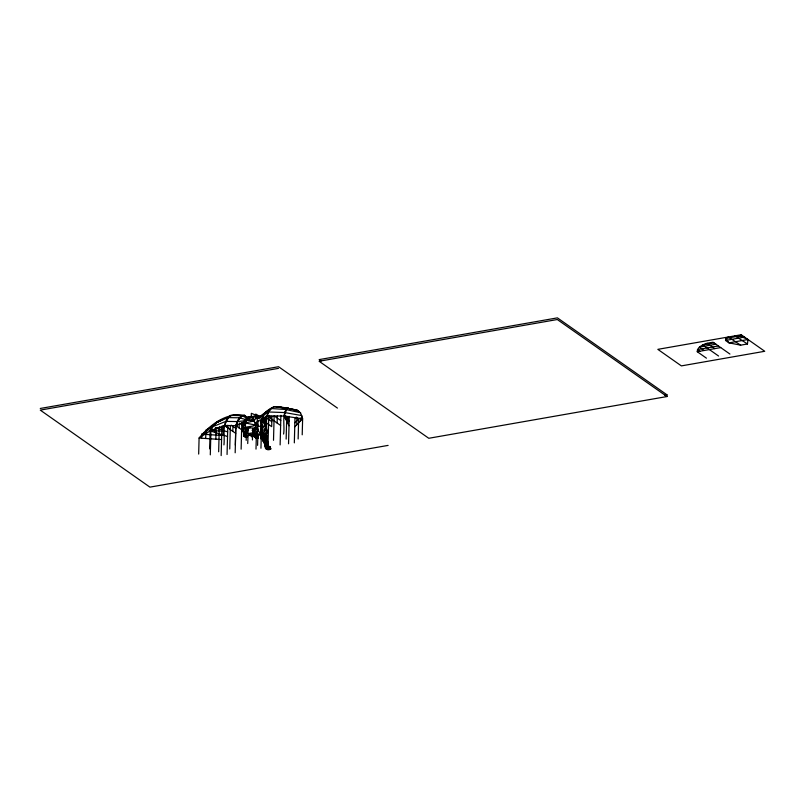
<?xml version="1.0" encoding="UTF-8"?>
<svg xmlns="http://www.w3.org/2000/svg" width="805" height="805" viewBox="0 0 805 805"><rect width="100%" height="100%" fill="white"/><g stroke="black" fill="none" stroke-linecap="round" stroke-linejoin="round"><path stroke-width="1.21" d="M247.94 433.493L247.96 427.978M257.137 432.657L258.133 430.484L257.781 426.429L255.577 425.08C251.784 427.334 244.891 425.573 242.456 429.86L243.341 432.104L242.607 428.673L245.374 427.686L247.9 428.854L248.272 430.061L247.004 432.225L246.441 431.722L246.068 434.338L246.501 434.056L245.133 433.593L245.505 422.867M256.745 436.38L256.201 434.398L257.097 435.344C258.224 436.682 257.912 439.309 257.53 436.884M266.274 445.658L263.265 441.361L262.048 434.599L263.034 434.147L266.898 435.143L267.904 446.141L269.876 446.835L270.651 449.079L267.793 449.542L268.528 448.858L269.564 449.562L269.091 448.767C269.031 450.589 264.805 449.26 266.214 447.64L265.63 447.208L265.912 448.385C266.998 446.503 272.895 448.838 269.655 449.24L269.383 448.717L269.363 449.291M302.207 434.811L302.63 418.781L300.537 412.754L285.775 409.504L271.225 408.517L268.588 411.979L263.134 415.581L256.151 417.715L254.038 420.955L243.965 423.239L243.301 423.903L242.788 428.894L242.909 423.581C244.378 419.284 248.524 415.752 253.263 416.507L254.038 420.955L255.608 423.44L255.738 434.881L254.37 434.408L253.847 430.675L254.461 429.317L255.859 428.793L257.208 429.407L257.741 430.806L257.177 434.509C255.889 434.781 254.149 435.294 254.984 434.75L255.648 435.575L255.094 435.555L256.775 435.052L257.298 436.763L255.024 436.994L254.782 435.253L256.775 435.052L256.735 436.823L255.467 434.388M243.583 425.573L242.788 428.894L242.899 423.581L244.851 421.548L247.316 420.109L251.663 419.828L254.038 420.955L255.577 425.08L245.475 423.007L243.301 423.903L242.768 428.874L242.899 423.581L244.106 423.37L244.992 419.667L245.445 424.638L243.06 425.845L242.607 428.673M248.272 430.061L245.374 427.686L245.475 423.007L247.98 417.433L257.791 415.742L259.904 416.628M245.092 433.734L245.706 435.606L245.746 433.825C242.567 432.547 243.674 437.99 246.541 435.837C248.322 436.793 245.535 437.196 245.958 435.294L246.863 436.853L246.712 435.223L246.028 436.763M198.674 454.07L199.097 438.041C210.095 424.305 230.411 408.93 248.514 417.453M201.602 438.212L201.683 435.143M205.698 438.484L205.919 430.101L210.004 427.747M209.652 448.858L210.125 430.856C212.258 426.006 216.153 420.955 221.717 420.25M210.296 454.855L210.94 430.444L221.798 431.178M212.067 431.49L212.128 429.186M215.237 432.516L215.358 427.918L227.654 431.903M215.841 439.178L216.143 427.505M218.658 451.776L219.312 426.771M221.154 455.6L221.928 426.217M223.096 435.062L223.337 425.644L227.775 427.083L227.06 454.503M223.941 444.913C225.058 435.233 221.274 422.102 230.633 415.39L245.434 415.772L242.446 415.833L239.387 417.795L237.203 421.568L235.825 425.654L235.322 445.095M227.745 427.787L227.815 425.302M229.747 448.989L230.351 425.825M232.816 431.339L232.947 426.378M235.171 452.792L235.895 425.261M237.083 426.529L237.203 421.568L239.89 417.936L242.446 415.833L244.609 415.33L233.239 415.149M239.125 427.968L239.226 424.245M241.128 449.17L241.812 422.675M245.434 435.193L246.813 435.354L246.541 435.837L245.746 433.825L243.754 434.036L244.579 435.284M245.233 435.807L245.304 436.682L244.951 435.837M245.525 436.662C245.284 434.368 246.26 437.97 246.612 436.34L246.229 434.952L246.411 436.723M245.716 435.757L245.696 436.411L245.938 435.726L247.024 435.626L247.246 436.26L244.167 436.31L244.418 435.596L244.941 436.491L244.418 435.596L244.378 436.552L245.686 436.974L245.938 435.726M245.907 436.622L246.501 434.921M246.179 440.355L246.38 432.547M246.481 436.562L246.441 435.243M246.612 436.34L246.863 436.853M246.702 436.541L246.712 435.223L246.823 436.682M271.949 416.467L271.677 426.64L261.484 419.475L253.263 416.507L249.389 418.711L249.439 416.688M251.241 416.869L251.331 413.327L259.532 416.537M252.428 439.953L252.629 432.033L257.842 435.726L257.59 445.366M255.718 415.471L255.759 414.062L260.357 416.789M254.782 435.253L255.608 436.501M255.869 436.793L256.332 437.9L256.091 437.397C255.497 439.198 257.61 436.914 257.298 438.131L256.091 437.397L256.191 438.061L258.103 437.87L257.741 436.441L257.208 436.924L257.892 438.081L257.741 436.441M255.92 436.763L255.899 437.457L254.984 434.75L254.772 435.223M256 449.11L256.302 437.367M256.674 438.021L256.564 437.346M256.735 436.823L256.262 434.921M256.996 437.115L257.016 436.23L256.181 435.998C256.835 437.326 257.972 435.304 258.274 437.477L255.185 437.528L255.447 436.813L257.831 436.572L258.053 437.236C256.865 438.363 254.159 436.622 255.859 437.226L255.487 436.823L255.406 437.769L258.174 437.719L257.751 436.863M257.057 437.98L257.137 437.286M257.338 437.316L256.745 434.559L257.026 435.294M257.509 437.789L257.248 436.169L256.463 436.411M257.63 437.92L257.459 436.461M260.951 417.071L256.151 417.715L258.043 420.844L257.902 426.227L262.873 426.388L257.842 435.726L251.955 436.753L246.219 431.963M260.971 438.916C260.106 424.285 259.492 412.472 274.384 406.686L281.116 407.008L288.271 408.447M260.951 448.244L261.323 434.147L258.848 434.579M263.104 416.829L262.973 422.846M265.499 422.303L265.63 417.332L271.808 421.679M266.717 433.784L267.522 431.983L265.559 426.288L265.68 421.327L263.939 418.449L266.465 415.974M266.425 435.314C267.642 425.946 263.104 411.436 274.384 406.686L289.971 408.799M266.385 449.14L270.661 448.435L269.856 447.037L268.478 447.268L269.403 446.383L269.856 447.037L269.303 447.832L268.719 447.399L267.642 444.722L264.674 445.205L266.173 447.811L266.193 447.117M267.008 447.51L267.22 448.999L267.904 449.281L267.934 448.425M267.411 431.249L266.807 430.293L264.845 429.759L261.575 430.313L262.048 434.599L265.368 443.786L266.546 444.622L267.874 447.54L268.457 446.745L269.303 447.832M268.055 443.887L268.8 415.32M268.176 449.482L268.266 448.375M268.508 449.432L268.528 448.858L268.347 449.452M269.081 449.331L269.091 448.767M269.937 449.19L269.947 448.627L270.651 449.079M269.856 447.53L268.981 446.453L268.608 447.248M270.269 449.14L269.876 446.835M270.953 418.691L271.023 416.215M273.509 440.285L274.143 415.883L280.754 420.522M277.131 423.028L277.323 415.984M280.12 444.924L280.895 415.31M283.612 434.066C284.94 425.624 281.629 415.41 286.972 407.994L288.733 408.437L277.222 407.058M285.534 418.922L285.624 415.471M286.157 439.097L286.751 416.497L289.136 421.196M287.757 423.309L287.938 416.306M288.542 443.797L289.267 416.376M294.328 442.861L294.972 418.439L296.31 417.071M296.753 424.778L296.944 417.463M297.105 411.425L297.136 410.449L300.537 412.754M298.132 438.977L298.655 418.852L294.851 422.736M300.315 421.146L300.396 418.077M301.744 419.677L301.855 415.591L284.749 412.552L268.588 411.979L266.938 415.873L261.484 419.475L263.134 415.581L265.771 412.13L271.225 408.517M666.973 396.543L557.302 319.525L319.102 361.254L428.773 438.282L666.973 396.543L667.013 394.842L557.412 317.864L319.122 359.614L321.175 361.053M265.187 421.659L265.68 421.327L263.034 420.492L258.043 420.844L255.608 423.44L255.477 428.119L257.56 429.216L258.133 430.484L257.097 431.701M256.151 436.763L256.986 436.511L256.453 436.29L257.097 435.344L255.738 434.881M247.729 443.545L248.081 433.623L253.454 432.677M260.971 421.508L264.845 429.759L265.278 433.533L262.048 434.599L265.036 445.437L260.971 421.508L264.402 423.078L265.559 426.288M245.133 435.545L245.736 434.72M256.201 435.606L256.755 435.545L256.725 436.702L257.097 435.344L256.201 434.398L256.775 435.052M245.746 433.825L246.28 435.545L244.006 435.777L243.694 431.631M255.598 435.505L255.286 437.286L257.56 437.055L257.831 436.572L256.755 435.938M263.627 438.665L263.265 441.361L264.332 441.452L265.278 433.533M246.119 433.744L246.531 428.954L247.457 428.783M257.177 434.509L257.288 428.954L255.477 428.119L245.374 427.686L243.17 428.642M243.794 424.96L243.965 423.239L243.06 425.845L243.674 426.771M267.159 439.419L268.226 445.085M252.851 420.391L253.263 416.507L251.663 419.828M740.681 345.164L728.948 342.85L725.526 340.465L725.758 338.412L728.354 336.983L740.681 345.164L747.453 343.976L747.996 339.519L739.805 335.957L734.995 335.826L747.453 343.976M243.06 425.845L243.301 423.903L243.05 428.25L245.797 427.123L244.207 427.757M706.428 358.165L697.241 351.704L697.512 349.601C700.662 344.228 707.434 343.041 713.089 342.216L729.924 354.049M246.501 434.056L247.055 430.353L246.531 428.954L245.183 428.341L243.784 428.864L243.17 430.232L244.006 435.777M255.205 434.459L255.598 436.944M264.704 444.058L265.368 443.786L265.922 440.919L264.855 434.126L267.139 432.637L264.402 423.078L264.624 426.419M267.019 447.671L269.564 449.562L269.947 448.627L270.098 449.17M289.941 408.678L297.146 410.148L298.856 411.275L286.972 407.994L284.084 416.064L289.015 425.795M267.904 449.281L267.552 448.486L267.24 449.391L270.661 448.828L270.4 448.023L265.902 448.788M267.139 432.637L266.455 434.539L267.089 440.073L264.332 441.452M252.307 430.293L255.477 428.119L253.635 428.834L252.8 430.655L253.847 430.675L254.37 432.084L253.484 432.537L252.307 430.293L252.74 429.105L255.477 428.119L258.043 429.286M244.378 436.552L244.64 435.867L245.304 436.682M255.406 437.769L255.447 436.813M244.267 436.069L247.034 436.018L246.813 435.354L245.414 435.515M258.103 437.87L258.002 437.196M264.845 429.759L263.034 434.147L261.575 430.313L262.47 431.057M264.664 445.175L264.986 444.4L263.265 441.361M221.576 439.57L199.097 438.041L210.125 430.856L224.454 425.473L235.825 425.654L239.387 417.795L242.003 415.571L244.609 415.33M257.127 432.174L257.972 430.836L257.56 429.216M267.904 446.141L268.357 445.175L267.642 443.958L265.368 443.786M246.511 435.666L246.28 436.914L245.475 435.787M256.161 436.884L257.298 438.131L257.862 437.538M284.749 412.552L287.667 408.125M237.737 421.518L239.89 417.936M243.14 424.305L244.851 421.548M254.36 429.286L255.507 427.445M255.094 435.555L255.618 436.079L255.024 436.994L257.097 435.344L256.231 435.435M257.047 427.314L257.781 426.429L257.63 424.476L255.608 423.44M262.752 415.702L265.771 412.13L268.93 410.298L268.498 410.671M255.618 436.079L255.225 436.541L257.298 436.763M221.687 435.475L201.703 434.116C209.511 431.148 213.637 422.293 221.606 420.301L219.685 420.562L215.861 422.927L212.138 426.801L215.861 422.927L219.473 420.673L221.476 420.371M294.751 426.831L302.63 418.781L284.084 416.064L266.938 415.873L280.623 425.483M256.966 425.141L257.63 424.476M211.967 426.439L214.774 424.275M217.592 422.112L219.473 420.673M258.556 417.393L265.771 412.13M253.273 429.075L254.461 429.317L254.37 434.408M243.694 433.965L245.133 433.593M265.358 412.432L267.451 411.254M245.525 421.156L235.825 425.654L243.341 430.927M261.323 434.147L257.842 435.726L248.081 433.623M212.188 426.892L225.833 421.387L237.203 421.568L245.575 420.753M254.159 435.887L251.955 436.753L250.546 434.891M280.281 407.33L281.116 407.008M256.453 436.29L258.053 436.843M256.835 421.065L258.043 420.844M257.016 436.23L257.53 436.139M725.526 340.465L744.534 337.084L739.805 335.957L725.758 338.412L728.968 342.86L747.996 339.519M244.851 428.522L250.093 427.606M40.27 408.467L278.55 366.718L337.446 408.085M278.439 368.378L40.25 410.107L149.921 487.136L388.111 445.396M714.055 342.9L702.705 344.882L718.583 356.031M715.927 344.218L699.334 347.126L704.144 350.497M718.392 345.949L697.512 349.601L699.857 351.252M697.241 351.704L720.737 347.589M247.93 435.686L253.313 434.74M664.558 395.275L667.013 394.842M252.74 416.608L257.791 415.742M252.015 416.749L247.98 417.433L249.389 418.711M266.676 443.756L268.719 447.399L265.328 447.952L264.674 445.205L265.237 445.115M266.908 444.843L267.642 444.722L267.874 447.54M267.391 445.618L268.357 445.175L267.642 443.958M268.397 447.077L268.276 446.574M269.444 447.6L270.329 447.459M244.207 435.324L246.099 435.123L246.541 435.837M246.974 435.978L247.085 436.652L245.173 436.843L245.062 436.169L244.861 436.733L247.155 436.501L246.733 435.646M254.813 434.137L256.795 434.197M236.71 414.907L231.045 415.4L228.429 417.614L224.454 425.473L235.684 433.352M267.26 444.571L264.986 444.4L265.288 445.598M243.17 430.232L242.667 430.222L243.492 428.401L244.136 433.684M247.055 430.353L247.829 430.393L247.155 428.522L245.374 427.686M297.146 410.148L289.468 408.688M217.29 427.586L221.878 427.898M247.316 420.109L254.038 420.955M262.048 434.599L263.004 435.334M286.972 407.994L288.15 408.316M245.656 419.546L239.387 417.795L228.016 417.614L215.488 423.098L210.125 430.856L227.533 436.501M242.003 415.571L247.346 418.62M264.674 445.205L265.388 445.658L264.986 444.4M707.092 343.272L714.739 348.646M239.256 422.997L243.462 425.966M231.236 425.181L235.805 428.391M252.74 429.105L253.464 429.639M265.922 440.919L266.576 443.746L268.357 445.175L268.719 447.399M266.576 443.746L267.642 444.722M245.998 435.012L247.024 435.626M256.564 438.031L256.684 437.658M245.143 435.666L246.28 436.914M245.535 436.813L245.434 436.461M268.498 446.574L269.856 447.037L270.178 448.083M266.294 447.62L266.757 448.254M268.196 448.908L268.689 449.703M257.328 437.266L257.439 437.94M256.453 437.679L256.715 438.192M244.64 435.867L244.941 436.491M257.067 437.618L257.298 438.131M246.28 435.545L246.068 434.126M266.173 447.811L265.036 443.917M256.362 435.586L256.725 436.702M257.781 426.429L257.067 423.772L257.167 425.503M244.096 433.835L244.569 435.726M270.037 447.51L270.44 449.421M268.548 448.325L268.8 449.381M267.552 448.486L267.793 449.542M269.383 448.717L269.564 449.562M264.402 423.078L264.855 425.302M255.527 434.911L255.648 435.575M256.755 437.326L256.865 438M262.48 435.203L263.326 440.697M254.37 432.084L254.752 434.72M263.939 418.449L264.11 419.888M254.984 434.75L255.054 435.505M253.444 431.571L253.484 432.537M246.994 431.269L247.004 432.225M741.194 334.739L657.816 349.35L681.372 365.893L764.75 351.282L741.194 334.739"/></g></svg>
